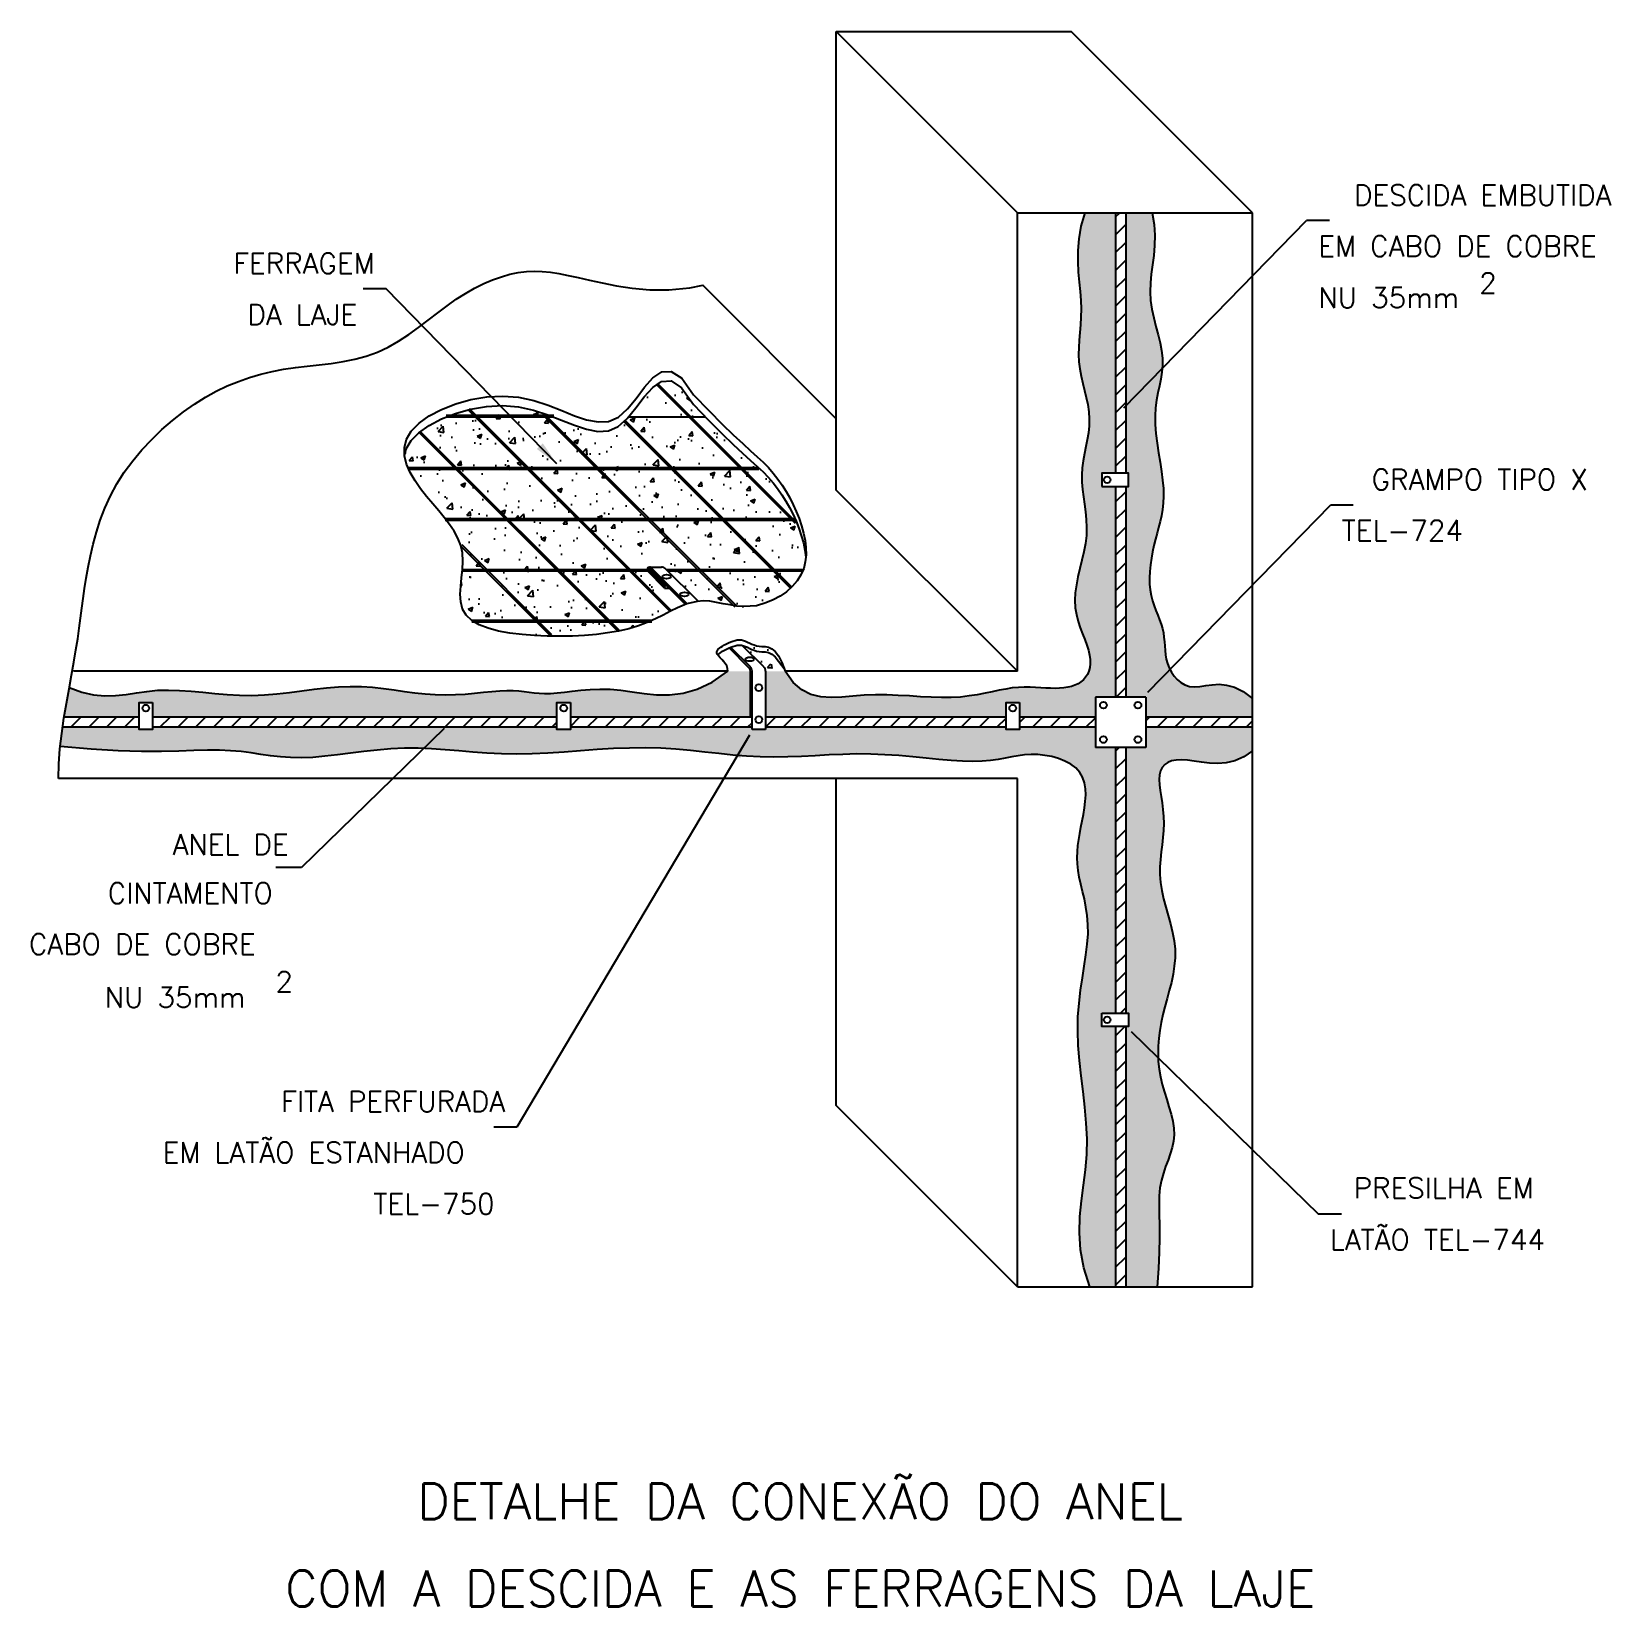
# Model space of a CAD drawing. Header units: millimetres. Extents: x -5157.6 to -5142.2, y -4638.8 to -4623.5.
import ezdxf
from ezdxf.enums import TextEntityAlignment as Align

# ---------------------------------------------------------------- set-up
doc = ezdxf.new("R2010")
doc.units = ezdxf.units.MM
doc.header["$LTSCALE"] = 10
doc.layers.add('Termotécnica', color=7, linetype='Continuous')
doc.styles.add('r140', font='romans.shx')
doc.styles.add('r80', font='romans.shx')
pattern_1 = [(50, (-12058.2561, -10417.2314), (0.47003433, -0.041122675), [0.049148936, -0.540638294]), (355, (-12058.2561, -10417.2314), (-0.090926405, 0.492925906), [0.039319149, -0.432510636]), (100.4514, (-12058.21694, -10417.23484), (0.379108273, 0.45180293), [0.041770167, -0.45947185]), (46.1842, (-12058.2561, -10417.10035), (0.69938349, -0.10846778), [0.073723404, -0.81095744]), (96.6356, (-12058.1978, -10417.1094), (0.612502365, 0.63835809), [0.06265525, -0.689207664]), (351.1842, (-12058.2561, -10417.10035), (0.612501866, 0.63835857), [0.058978723, -0.648765953]), (21, (-12058.1906, -10417.1331), (0.391164619, -0.263843867), [0.049148936, -0.540638294]), (326, (-12058.1906, -10417.1331), (0.159449195, 0.475204707), [0.039319149, -0.432510636]), (71.4514, (-12058.158, -10417.1551), (0.550613974, 0.21136041), [0.041770167, -0.45947185]), (37.5, (-12058.25611, -10417.23141), (0.007968586, 0.2181517156), [0, -0.427268082, 0, -0.439063827, 0, -0.434148933]), (7.5, (-12058.25611, -10417.2314), (0.172394504, 0.2584655457), [0, -0.250331913, 0, -0.417438295, 0, -0.165468084]), (327.5, (-12058.40225, -10417.23141), (0.3498240623, -0.0147806393), [0, -0.163829786, 0, -0.511148933, 0, -0.678255315]), (317.5, (-12058.46778, -10417.2314), (0.382173062, 0.065600711), [0, -0.212978722, 0, -0.339455317, 0, -0.481659571])]

msp = doc.modelspace()

# ---------------------------------------------------------------- hatches: boundary and pattern name
at = {"layer": 'Termotécnica'}
h = msp.add_hatch(dxfattribs=at)
h.set_pattern_fill('AR-CONC', color=1, scale=0.065532, style=0)
h.set_pattern_definition(pattern_1)
h.paths.add_polyline_path([(-5146.638, -4628.302), (-5146.624, -4628.245), (-5146.611, -4628.188), (-5146.6, -4628.128), (-5146.593, -4628.064), (-5146.59, -4627.996), (-5146.592, -4627.922), (-5146.599, -4627.841), (-5146.611, -4627.755), (-5146.624, -4627.664), (-5146.639, -4627.572), (-5146.653, -4627.479), (-5146.664, -4627.386), (-5146.671, -4627.297), (-5146.673, -4627.212), (-5146.669, -4627.133), (-5146.658, -4627.059), (-5146.645, -4626.988), (-5146.631, -4626.92), (-5146.617, -4626.853), (-5146.606, -4626.786), (-5146.6, -4626.718), (-5146.6, -4626.648), (-5146.609, -4626.575), (-5146.624, -4626.499), (-5146.643, -4626.42), (-5146.664, -4626.339), (-5146.685, -4626.257), (-5146.703, -4626.172), (-5146.716, -4626.087), (-5146.722, -4626.001), (-5146.719, -4625.915), (-5146.71, -4625.828), (-5146.698, -4625.739), (-5146.686, -4625.647), (-5146.677, -4625.55), (-5146.675, -4625.45), (-5146.682, -4625.343), (-5146.702, -4625.23), (-5146.959, -4625.23), (-5146.959, -4627.772), (-5146.932, -4627.772), (-5146.932, -4627.903), (-5146.959, -4627.903), (-5146.959, -4629.958), (-5146.763, -4629.958), (-5146.763, -4630.155), (-5145.722, -4630.155), (-5145.722, -4629.971), (-5145.813, -4629.903), (-5145.897, -4629.861), (-5145.975, -4629.84), (-5146.048, -4629.833), (-5146.116, -4629.837), (-5146.179, -4629.846), (-5146.236, -4629.855), (-5146.29, -4629.859), (-5146.338, -4629.853), (-5146.383, -4629.838), (-5146.423, -4629.816), (-5146.458, -4629.786), (-5146.488, -4629.752), (-5146.514, -4629.713), (-5146.535, -4629.672), (-5146.552, -4629.63), (-5146.563, -4629.587), (-5146.571, -4629.545), (-5146.575, -4629.502), (-5146.579, -4629.459), (-5146.582, -4629.417), (-5146.586, -4629.374), (-5146.591, -4629.332), (-5146.6, -4629.289), (-5146.613, -4629.246), (-5146.628, -4629.203), (-5146.646, -4629.159), (-5146.664, -4629.114), (-5146.682, -4629.067), (-5146.698, -4629.018), (-5146.712, -4628.966), (-5146.722, -4628.912), (-5146.727, -4628.854), (-5146.728, -4628.793), (-5146.725, -4628.731), (-5146.718, -4628.667), (-5146.709, -4628.603), (-5146.697, -4628.54), (-5146.684, -4628.477), (-5146.669, -4628.417), (-5146.654, -4628.359)])
h.paths.add_polyline_path([(-5147.058, -4627.903), (-5147.194, -4627.903), (-5147.194, -4627.772), (-5147.058, -4627.772), (-5147.058, -4625.23), (-5147.359, -4625.23), (-5147.396, -4625.361), (-5147.418, -4625.484), (-5147.428, -4625.599), (-5147.428, -4625.707), (-5147.422, -4625.809), (-5147.413, -4625.906), (-5147.403, -4625.997), (-5147.396, -4626.085), (-5147.394, -4626.168), (-5147.396, -4626.248), (-5147.401, -4626.325), (-5147.408, -4626.4), (-5147.414, -4626.473), (-5147.418, -4626.544), (-5147.42, -4626.615), (-5147.416, -4626.685), (-5147.407, -4626.755), (-5147.394, -4626.825), (-5147.378, -4626.895), (-5147.361, -4626.964), (-5147.344, -4627.034), (-5147.33, -4627.103), (-5147.32, -4627.172), (-5147.315, -4627.241), (-5147.317, -4627.309), (-5147.324, -4627.377), (-5147.335, -4627.445), (-5147.348, -4627.513), (-5147.362, -4627.581), (-5147.374, -4627.65), (-5147.383, -4627.719), (-5147.388, -4627.788), (-5147.386, -4627.859), (-5147.38, -4627.93), (-5147.371, -4628.002), (-5147.361, -4628.075), (-5147.351, -4628.15), (-5147.344, -4628.225), (-5147.341, -4628.302), (-5147.343, -4628.38), (-5147.353, -4628.46), (-5147.368, -4628.541), (-5147.386, -4628.622), (-5147.406, -4628.703), (-5147.425, -4628.783), (-5147.441, -4628.862), (-5147.453, -4628.939), (-5147.457, -4629.013), (-5147.453, -4629.085), (-5147.441, -4629.153), (-5147.424, -4629.219), (-5147.404, -4629.281), (-5147.381, -4629.34), (-5147.359, -4629.397), (-5147.339, -4629.45), (-5147.323, -4629.5), (-5147.312, -4629.547), (-5147.307, -4629.591), (-5147.306, -4629.632), (-5147.311, -4629.67), (-5147.32, -4629.704), (-5147.333, -4629.736), (-5147.351, -4629.763), (-5147.372, -4629.788), (-5147.396, -4629.809), (-5147.424, -4629.827), (-5147.455, -4629.842), (-5147.488, -4629.853), (-5147.525, -4629.862), (-5147.563, -4629.868), (-5147.604, -4629.872), (-5147.648, -4629.873), (-5147.693, -4629.872), (-5147.74, -4629.87), (-5147.789, -4629.867), (-5147.84, -4629.864), (-5147.893, -4629.861), (-5147.949, -4629.861), (-5148.006, -4629.863), (-5148.066, -4629.869), (-5148.128, -4629.879), (-5148.193, -4629.891), (-5148.261, -4629.905), (-5148.332, -4629.92), (-5148.408, -4629.935), (-5148.488, -4629.947), (-5148.573, -4629.957), (-5148.663, -4629.962), (-5148.758, -4629.963), (-5148.859, -4629.96), (-5148.963, -4629.954), (-5149.07, -4629.947), (-5149.18, -4629.941), (-5149.291, -4629.937), (-5149.402, -4629.936), (-5149.513, -4629.94), (-5149.623, -4629.949), (-5149.73, -4629.959), (-5149.835, -4629.963), (-5149.935, -4629.956), (-5150.031, -4629.933), (-5150.121, -4629.888), (-5150.206, -4629.814), (-5150.282, -4629.706), (-5150.474, -4629.706), (-5150.474, -4630.155), (-5148.127, -4630.155), (-5148.127, -4630.012), (-5147.996, -4630.012), (-5147.996, -4630.155), (-5147.254, -4630.155), (-5147.254, -4629.958), (-5147.058, -4629.958)])
h.paths.add_polyline_path([(-5147.058, -4630.45), (-5147.254, -4630.45), (-5147.254, -4630.253), (-5147.996, -4630.253), (-5147.996, -4630.274), (-5148.127, -4630.274), (-5148.127, -4630.253), (-5150.474, -4630.253), (-5150.474, -4630.274), (-5150.606, -4630.274), (-5150.606, -4630.253), (-5152.378, -4630.253), (-5152.378, -4630.274), (-5152.51, -4630.274), (-5152.51, -4630.253), (-5156.457, -4630.253), (-5156.457, -4630.274), (-5156.588, -4630.274), (-5156.588, -4630.253), (-5157.334, -4630.253), (-5157.342, -4630.313), (-5157.357, -4630.44), (-5157.055, -4630.467), (-5156.793, -4630.483), (-5156.565, -4630.489), (-5156.369, -4630.489), (-5156.2, -4630.485), (-5156.052, -4630.48), (-5155.921, -4630.476), (-5155.804, -4630.476), (-5155.695, -4630.481), (-5155.593, -4630.49), (-5155.495, -4630.503), (-5155.399, -4630.517), (-5155.304, -4630.53), (-5155.208, -4630.541), (-5155.109, -4630.549), (-5155.004, -4630.551), (-5154.892, -4630.546), (-5154.775, -4630.535), (-5154.652, -4630.521), (-5154.525, -4630.505), (-5154.395, -4630.489), (-5154.263, -4630.475), (-5154.13, -4630.463), (-5153.997, -4630.457), (-5153.865, -4630.457), (-5153.733, -4630.463), (-5153.601, -4630.472), (-5153.468, -4630.483), (-5153.332, -4630.494), (-5153.194, -4630.504), (-5153.052, -4630.511), (-5152.905, -4630.514), (-5152.753, -4630.511), (-5152.598, -4630.504), (-5152.439, -4630.494), (-5152.279, -4630.482), (-5152.118, -4630.471), (-5151.958, -4630.461), (-5151.801, -4630.455), (-5151.647, -4630.453), (-5151.496, -4630.458), (-5151.35, -4630.467), (-5151.208, -4630.48), (-5151.068, -4630.495), (-5150.931, -4630.51), (-5150.795, -4630.524), (-5150.66, -4630.535), (-5150.526, -4630.542), (-5150.392, -4630.544), (-5150.258, -4630.542), (-5150.124, -4630.537), (-5149.989, -4630.53), (-5149.854, -4630.523), (-5149.719, -4630.517), (-5149.583, -4630.513), (-5149.446, -4630.514), (-5149.309, -4630.52), (-5149.173, -4630.529), (-5149.038, -4630.541), (-5148.908, -4630.554), (-5148.782, -4630.566), (-5148.663, -4630.577), (-5148.553, -4630.584), (-5148.451, -4630.587), (-5148.361, -4630.584), (-5148.279, -4630.577), (-5148.205, -4630.566), (-5148.137, -4630.554), (-5148.072, -4630.542), (-5148.01, -4630.531), (-5147.947, -4630.522), (-5147.883, -4630.518), (-5147.816, -4630.519), (-5147.748, -4630.527), (-5147.68, -4630.539), (-5147.614, -4630.558), (-5147.552, -4630.583), (-5147.495, -4630.613), (-5147.447, -4630.65), (-5147.408, -4630.693), (-5147.38, -4630.741), (-5147.362, -4630.795), (-5147.353, -4630.852), (-5147.35, -4630.913), (-5147.354, -4630.976), (-5147.361, -4631.04), (-5147.372, -4631.104), (-5147.384, -4631.167), (-5147.396, -4631.229), (-5147.407, -4631.289), (-5147.417, -4631.348), (-5147.425, -4631.407), (-5147.431, -4631.466), (-5147.433, -4631.526), (-5147.431, -4631.587), (-5147.424, -4631.65), (-5147.413, -4631.715), (-5147.398, -4631.783), (-5147.381, -4631.854), (-5147.363, -4631.928), (-5147.348, -4632.007), (-5147.335, -4632.09), (-5147.328, -4632.177), (-5147.327, -4632.27), (-5147.334, -4632.369), (-5147.347, -4632.473), (-5147.364, -4632.583), (-5147.382, -4632.699), (-5147.4, -4632.82), (-5147.415, -4632.946), (-5147.426, -4633.078), (-5147.428, -4633.216), (-5147.423, -4633.358), (-5147.41, -4633.505), (-5147.393, -4633.655), (-5147.375, -4633.807), (-5147.357, -4633.961), (-5147.344, -4634.116), (-5147.337, -4634.27), (-5147.339, -4634.422), (-5147.352, -4634.573), (-5147.371, -4634.723), (-5147.39, -4634.874), (-5147.406, -4635.028), (-5147.411, -4635.188), (-5147.4, -4635.354), (-5147.369, -4635.529), (-5147.311, -4635.716), (-5147.058, -4635.716), (-5147.058, -4633.174), (-5147.194, -4633.174), (-5147.194, -4633.043), (-5147.058, -4633.043)])
h.paths.add_polyline_path([(-5146.629, -4630.717), (-5146.619, -4630.677), (-5146.603, -4630.644), (-5146.579, -4630.617), (-5146.549, -4630.595), (-5146.512, -4630.58), (-5146.467, -4630.572), (-5146.415, -4630.569), (-5146.357, -4630.573), (-5146.291, -4630.582), (-5146.219, -4630.594), (-5146.142, -4630.603), (-5146.061, -4630.607), (-5145.978, -4630.601), (-5145.893, -4630.581), (-5145.807, -4630.542), (-5145.722, -4630.482), (-5145.722, -4630.253), (-5146.763, -4630.253), (-5146.763, -4630.45), (-5146.959, -4630.45), (-5146.959, -4633.043), (-5146.932, -4633.043), (-5146.932, -4633.174), (-5146.959, -4633.174), (-5146.959, -4635.716), (-5146.653, -4635.716), (-5146.639, -4635.535), (-5146.632, -4635.376), (-5146.63, -4635.237), (-5146.631, -4635.114), (-5146.633, -4635.006), (-5146.634, -4634.911), (-5146.632, -4634.825), (-5146.625, -4634.747), (-5146.611, -4634.674), (-5146.592, -4634.605), (-5146.57, -4634.54), (-5146.546, -4634.477), (-5146.525, -4634.415), (-5146.506, -4634.354), (-5146.492, -4634.292), (-5146.487, -4634.23), (-5146.489, -4634.165), (-5146.5, -4634.098), (-5146.516, -4634.029), (-5146.537, -4633.958), (-5146.559, -4633.887), (-5146.582, -4633.814), (-5146.603, -4633.74), (-5146.621, -4633.666), (-5146.633, -4633.591), (-5146.641, -4633.516), (-5146.644, -4633.44), (-5146.642, -4633.365), (-5146.636, -4633.288), (-5146.626, -4633.212), (-5146.613, -4633.135), (-5146.596, -4633.057), (-5146.577, -4632.98), (-5146.556, -4632.901), (-5146.534, -4632.823), (-5146.514, -4632.743), (-5146.497, -4632.664), (-5146.485, -4632.583), (-5146.478, -4632.502), (-5146.478, -4632.42), (-5146.487, -4632.338), (-5146.502, -4632.255), (-5146.522, -4632.172), (-5146.545, -4632.089), (-5146.568, -4632.007), (-5146.59, -4631.926), (-5146.608, -4631.846), (-5146.621, -4631.767), (-5146.626, -4631.691), (-5146.626, -4631.616), (-5146.621, -4631.542), (-5146.613, -4631.47), (-5146.605, -4631.399), (-5146.597, -4631.329), (-5146.59, -4631.26), (-5146.588, -4631.191), (-5146.59, -4631.123), (-5146.597, -4631.056), (-5146.605, -4630.991), (-5146.614, -4630.928), (-5146.623, -4630.869), (-5146.629, -4630.813), (-5146.632, -4630.762)])
h.paths.add_polyline_path([(-5150.621, -4629.706), (-5150.843, -4629.706), (-5150.995, -4629.812), (-5151.14, -4629.882), (-5151.279, -4629.921), (-5151.412, -4629.936), (-5151.538, -4629.935), (-5151.66, -4629.922), (-5151.775, -4629.905), (-5151.886, -4629.889), (-5151.992, -4629.881), (-5152.092, -4629.88), (-5152.187, -4629.883), (-5152.276, -4629.89), (-5152.36, -4629.899), (-5152.437, -4629.909), (-5152.508, -4629.917), (-5152.572, -4629.922), (-5152.63, -4629.923), (-5152.683, -4629.92), (-5152.732, -4629.915), (-5152.781, -4629.909), (-5152.83, -4629.903), (-5152.881, -4629.897), (-5152.937, -4629.894), (-5152.998, -4629.893), (-5153.068, -4629.897), (-5153.144, -4629.903), (-5153.227, -4629.911), (-5153.314, -4629.92), (-5153.406, -4629.928), (-5153.501, -4629.933), (-5153.598, -4629.936), (-5153.697, -4629.934), (-5153.796, -4629.927), (-5153.896, -4629.916), (-5153.997, -4629.902), (-5154.099, -4629.887), (-5154.203, -4629.874), (-5154.309, -4629.862), (-5154.418, -4629.855), (-5154.529, -4629.853), (-5154.643, -4629.858), (-5154.76, -4629.868), (-5154.878, -4629.882), (-5154.999, -4629.898), (-5155.12, -4629.913), (-5155.243, -4629.927), (-5155.365, -4629.937), (-5155.487, -4629.942), (-5155.608, -4629.94), (-5155.729, -4629.933), (-5155.848, -4629.923), (-5155.965, -4629.911), (-5156.08, -4629.901), (-5156.192, -4629.892), (-5156.302, -4629.889), (-5156.409, -4629.891), (-5156.512, -4629.902), (-5156.614, -4629.917), (-5156.715, -4629.932), (-5156.818, -4629.943), (-5156.923, -4629.945), (-5157.032, -4629.936), (-5157.147, -4629.91), (-5157.269, -4629.863), (-5157.271, -4629.878), (-5157.297, -4630.019), (-5157.319, -4630.155), (-5156.588, -4630.155), (-5156.588, -4630.012), (-5156.457, -4630.012), (-5156.457, -4630.155), (-5152.51, -4630.155), (-5152.51, -4630.012), (-5152.378, -4630.012), (-5152.378, -4630.155), (-5150.621, -4630.155)])
h = msp.add_hatch(dxfattribs=at)
h.set_pattern_fill('ANSI31', color=1, scale=0.982979, style=0)
h.set_pattern_definition([(45, (-12058.25611, -10417.23141), (-0.0868838646, 0.0868838646), [])])
h.paths.add_polyline_path([(-5156.457, -4630.155), (-5156.457, -4630.253), (-5152.51, -4630.253), (-5152.51, -4630.155)])
h.paths.add_polyline_path([(-5150.606, -4630.253), (-5150.606, -4630.155), (-5152.378, -4630.155), (-5152.378, -4630.253)])
h.paths.add_polyline_path([(-5150.474, -4630.155), (-5150.474, -4630.253), (-5148.127, -4630.253), (-5148.127, -4630.155)])
h.paths.add_polyline_path([(-5147.996, -4630.155), (-5147.996, -4630.253), (-5147.254, -4630.253), (-5147.254, -4630.155)])
h.paths.add_polyline_path([(-5146.763, -4630.155), (-5146.763, -4630.253), (-5145.722, -4630.253), (-5145.722, -4630.155)])
h.paths.add_polyline_path([(-5147.058, -4629.958), (-5146.959, -4629.958), (-5146.959, -4627.903), (-5147.058, -4627.903)])
h.paths.add_polyline_path([(-5147.058, -4627.772), (-5146.959, -4627.772), (-5146.959, -4625.23), (-5147.058, -4625.23)])
h.paths.add_polyline_path([(-5147.058, -4633.043), (-5146.959, -4633.043), (-5146.959, -4630.45), (-5147.058, -4630.45)])
h.paths.add_polyline_path([(-5147.058, -4635.716), (-5146.959, -4635.716), (-5146.959, -4633.174), (-5147.058, -4633.174)])
h.paths.add_polyline_path([(-5157.319, -4630.155), (-5157.321, -4630.165), (-5157.334, -4630.253), (-5156.588, -4630.253), (-5156.588, -4630.155)])
h = msp.add_hatch(dxfattribs=at)
h.set_pattern_fill('AR-CONC', color=1, scale=0.065532, style=0)
h.set_pattern_definition([(50, (-5176.4248, -4656.2363), (0.4700343, -0.0411227), [0.049149, -0.5406383]), (355, (-5176.4248, -4656.2363), (-0.0909264, 0.492926), [0.039319, -0.4325106]), (100.4514, (-5176.38563, -4656.23972), (0.3791083, 0.451803), [0.04177, -0.459472]), (46.1842, (-5176.4248, -4656.10523), (0.6993835, -0.108468), [0.073723, -0.810957]), (96.6356, (-5176.3665, -4656.1143), (0.612502, 0.638358), [0.062655, -0.689208]), (351.1842, (-5176.4248, -4656.1052), (0.612502, 0.638359), [0.058979, -0.648766]), (21, (-5176.35927, -4656.138), (0.3911646, -0.263844), [0.049149, -0.5406383]), (326, (-5176.35927, -4656.138), (0.159449, 0.475205), [0.039319, -0.4325106]), (71.4514, (-5176.32667, -4656.16), (0.550614, 0.2113604), [0.04177, -0.459472]), (37.5, (-5176.4248, -4656.2363), (0.0079686, 0.2181517), [0, -0.427268, 0, -0.4390638, 0, -0.434149]), (7.5, (-5176.4248, -4656.2363), (0.1723945, 0.2584655), [0, -0.2503319, 0, -0.4174383, 0, -0.1654681]), (327.5, (-5176.57094, -4656.2363), (0.3498241, -0.01478064), [0, -0.1638298, 0, -0.511149, 0, -0.6782553]), (317.5, (-5176.63647, -4656.2363), (0.382173, 0.0656007), [0, -0.2129787, 0, -0.3394553, 0, -0.4816596])])
h.paths.add_polyline_path([(-5150.499, -4627.76), (-5150.556, -4627.707), (-5150.622, -4627.647), (-5150.699, -4627.577), (-5150.79, -4627.492), (-5150.899, -4627.387), (-5151.027, -4627.258), (-5151.178, -4627.101), (-5151.293, -4626.94), (-5151.396, -4626.871), (-5151.489, -4626.876), (-5151.575, -4626.935), (-5151.658, -4627.028), (-5151.74, -4627.135), (-5151.824, -4627.239), (-5151.912, -4627.318), (-5152.008, -4627.359), (-5152.111, -4627.365), (-5152.221, -4627.344), (-5152.34, -4627.304), (-5152.465, -4627.254), (-5152.598, -4627.202), (-5152.739, -4627.156), (-5152.886, -4627.124), (-5153.04, -4627.113), (-5153.197, -4627.121), (-5153.352, -4627.148), (-5153.5, -4627.189), (-5153.637, -4627.243), (-5153.757, -4627.306), (-5153.858, -4627.378), (-5153.933, -4627.454), (-5153.98, -4627.534), (-5153.998, -4627.602), (-5153.998, -4627.603), (-5153.977, -4627.685), (-5153.942, -4627.766), (-5153.895, -4627.846), (-5153.84, -4627.924), (-5153.782, -4627.999), (-5153.722, -4628.07), (-5153.664, -4628.139), (-5153.609, -4628.206), (-5153.558, -4628.272), (-5153.513, -4628.339), (-5153.477, -4628.407), (-5153.449, -4628.477), (-5153.433, -4628.551), (-5153.428, -4628.63), (-5153.432, -4628.711), (-5153.44, -4628.794), (-5153.449, -4628.875), (-5153.453, -4628.954), (-5153.448, -4629.029), (-5153.431, -4629.098), (-5153.397, -4629.158), (-5153.342, -4629.21), (-5153.269, -4629.252), (-5153.181, -4629.286), (-5153.08, -4629.313), (-5152.969, -4629.333), (-5152.85, -4629.347), (-5152.728, -4629.357), (-5152.604, -4629.362), (-5152.48, -4629.364), (-5152.359, -4629.362), (-5152.24, -4629.356), (-5152.125, -4629.346), (-5152.015, -4629.332), (-5151.909, -4629.314), (-5151.809, -4629.29), (-5151.715, -4629.262), (-5151.629, -4629.23), (-5151.548, -4629.194), (-5151.473, -4629.157), (-5151.403, -4629.12), (-5151.335, -4629.087), (-5151.255, -4629.054), (-5151.414, -4628.895), (-5151.459, -4628.895), (-5151.63, -4628.724, -0.502188), (-5151.604, -4628.689), (-5151.49, -4628.689, -0.198912), (-5151.449, -4628.706), (-5151.132, -4629.023), (-5151.081, -4629.019), (-5151.017, -4629.023), (-5150.953, -4629.033), (-5150.888, -4629.046), (-5150.821, -4629.058), (-5150.754, -4629.069), (-5150.685, -4629.074), (-5150.563, -4629.067), (-5150.47, -4629.039), (-5150.4, -4629.01), (-5150.333, -4628.973), (-5150.27, -4628.929), (-5150.215, -4628.879), (-5150.167, -4628.824), (-5150.129, -4628.764), (-5150.102, -4628.702), (-5150.086, -4628.636), (-5150.082, -4628.598), (-5150.082, -4628.592), (-5150.091, -4628.522), (-5150.105, -4628.451), (-5150.125, -4628.38), (-5150.149, -4628.31), (-5150.176, -4628.241), (-5150.206, -4628.174), (-5150.239, -4628.108), (-5150.275, -4628.044), (-5150.314, -4627.982), (-5150.356, -4627.923), (-5150.4, -4627.866), (-5150.448, -4627.812)])
h = msp.add_hatch(dxfattribs=at)
h.set_pattern_fill('AR-CONC', color=1, scale=0.065532, style=0)
h.set_pattern_definition(pattern_1)
h.paths.add_polyline_path([(-5150.865, -4629.444), (-5150.875, -4629.449), (-5150.893, -4629.46), (-5150.91, -4629.47), (-5150.924, -4629.481), (-5150.936, -4629.491), (-5150.944, -4629.503), (-5150.949, -4629.515), (-5150.949, -4629.528), (-5150.943, -4629.541), (-5150.932, -4629.556), (-5150.918, -4629.573), (-5150.9, -4629.59), (-5150.883, -4629.61), (-5150.867, -4629.631), (-5150.853, -4629.654), (-5150.845, -4629.679), (-5150.843, -4629.706), (-5150.621, -4629.706, 0.208091), (-5150.633, -4629.675)])
h.paths.add_polyline_path([(-5150.347, -4629.556), (-5150.381, -4629.514), (-5150.414, -4629.487), (-5150.447, -4629.472), (-5150.478, -4629.465), (-5150.509, -4629.463), (-5150.537, -4629.461), (-5150.563, -4629.457), (-5150.586, -4629.449), (-5150.609, -4629.44), (-5150.629, -4629.43), (-5150.649, -4629.421), (-5150.669, -4629.412), (-5150.689, -4629.404), (-5150.708, -4629.4), (-5150.729, -4629.398), (-5150.75, -4629.4), (-5150.754, -4629.401), (-5150.491, -4629.664, -0.198912), (-5150.474, -4629.705), (-5150.474, -4629.706), (-5150.282, -4629.706), (-5150.314, -4629.619)])

# ---------------------------------------------------------------- linework, layer by layer
at = {"layer": 'Termotécnica', "color": 2}
for p, q in [((-5149.785, -4623.461), (-5147.492, -4623.461)), ((-5149.785, -4627.937), (-5149.785, -4623.461)), ((-5148.016, -4625.23), (-5149.785, -4623.461)), ((-5145.722, -4625.23), (-5147.492, -4623.461)), ((-5148.016, -4625.23), (-5145.722, -4625.23)), ((-5148.016, -4629.706), (-5148.016, -4625.23)), ((-5147.058, -4625.23), (-5147.058, -4627.772)), ((-5146.977, -4627.134), (-5145.194, -4625.307)), ((-5146.959, -4625.23), (-5146.959, -4627.772)), ((-5145.722, -4635.716), (-5145.722, -4625.23)), ((-5144.97, -4625.307), (-5145.194, -4625.307)), ((-5154.178, -4625.972), (-5154.402, -4625.972)), ((-5152.51, -4627.682), (-5154.178, -4625.972)), ((-5149.785, -4627.24), (-5151.087, -4625.938)), ((-5148.016, -4629.706), (-5149.785, -4627.937)), ((-5147.058, -4627.903), (-5147.058, -4629.958)), ((-5146.959, -4627.903), (-5146.959, -4629.958)), ((-5146.745, -4629.911), (-5144.962, -4628.083)), ((-5144.738, -4628.083), (-5144.962, -4628.083)), ((-5151.604, -4628.689), (-5151.49, -4628.689)), ((-5151.255, -4629.054), (-5151.604, -4628.705)), ((-5151.238, -4629.048), (-5151.596, -4628.69)), ((-5151.132, -4629.023), (-5151.449, -4628.706)), ((-5151.459, -4628.895), (-5151.624, -4628.729)), ((-5151.459, -4628.872), (-5151.602, -4628.729)), ((-5151.436, -4628.872), (-5151.459, -4628.872)), ((-5151.459, -4628.872), (-5151.459, -4628.895)), ((-5151.459, -4628.895), (-5151.414, -4628.895)), ((-5150.633, -4629.675), (-5150.83, -4629.478)), ((-5150.622, -4629.664), (-5150.815, -4629.471)), ((-5150.491, -4629.664), (-5150.703, -4629.453)), ((-5150.843, -4629.706), (-5157.229, -4629.706)), ((-5150.621, -4630.155), (-5150.621, -4629.705)), ((-5150.606, -4630.274), (-5150.606, -4629.705)), ((-5150.474, -4629.705), (-5150.474, -4630.274)), ((-5148.016, -4629.706), (-5150.282, -4629.706)), ((-5147.254, -4629.958), (-5147.254, -4630.45)), ((-5146.763, -4629.958), (-5147.254, -4629.958)), ((-5146.763, -4629.958), (-5146.763, -4630.45)), ((-5156.588, -4630.155), (-5157.319, -4630.155)), ((-5152.51, -4630.155), (-5156.457, -4630.155)), ((-5150.606, -4630.155), (-5152.378, -4630.155)), ((-5148.127, -4630.155), (-5150.474, -4630.155)), ((-5147.254, -4630.155), (-5147.996, -4630.155)), ((-5145.722, -4630.155), (-5146.763, -4630.155)), ((-5156.588, -4630.253), (-5157.334, -4630.253)), ((-5152.51, -4630.253), (-5156.457, -4630.253)), ((-5153.612, -4630.264), (-5155.004, -4631.622)), ((-5150.631, -4630.328), (-5152.903, -4634.155)), ((-5150.606, -4630.253), (-5152.378, -4630.253)), ((-5150.474, -4630.274), (-5150.606, -4630.274)), ((-5148.127, -4630.253), (-5150.474, -4630.253)), ((-5147.254, -4630.253), (-5147.996, -4630.253)), ((-5145.722, -4630.253), (-5146.763, -4630.253)), ((-5146.763, -4630.45), (-5147.254, -4630.45)), ((-5147.058, -4630.45), (-5147.058, -4633.043)), ((-5146.959, -4630.45), (-5146.959, -4633.043)), ((-5148.016, -4630.752), (-5157.375, -4630.752)), ((-5149.785, -4633.946), (-5149.785, -4630.752)), ((-5148.016, -4635.716), (-5148.016, -4630.752)), ((-5155.004, -4631.622), (-5155.254, -4631.622)), ((-5147.058, -4633.174), (-5147.058, -4635.716)), ((-5146.959, -4633.174), (-5146.959, -4635.716)), ((-5146.907, -4633.222), (-5145.079, -4635.005)), ((-5148.016, -4635.716), (-5149.785, -4633.946)), ((-5152.903, -4634.155), (-5153.127, -4634.155)), ((-5144.855, -4635.005), (-5145.079, -4635.005)), ((-5148.016, -4635.716), (-5145.722, -4635.716))]:
    msp.add_line(p, q, dxfattribs=at)
at = {"layer": 'Termotécnica', "color": 4}
for p, q in [((-5150.183, -4628.263), (-5151.535, -4626.911)), ((-5150.172, -4628.252), (-5151.524, -4626.9)), ((-5151.406, -4629.122), (-5153.375, -4627.154)), ((-5151.395, -4629.111), (-5153.364, -4627.143)), ((-5152.539, -4627.209), (-5153.592, -4627.209)), ((-5152.539, -4627.225), (-5153.592, -4627.225)), ((-5150.77, -4629.079), (-5152.65, -4627.2)), ((-5150.759, -4629.068), (-5152.638, -4627.189)), ((-5150.232, -4628.894), (-5151.857, -4627.269)), ((-5150.22, -4628.883), (-5151.845, -4627.258)), ((-5151.059, -4627.225), (-5151.812, -4627.225)), ((-5151.916, -4629.315), (-5153.855, -4627.376)), ((-5151.904, -4629.304), (-5153.844, -4627.364)), ((-5150.541, -4627.721), (-5153.961, -4627.721)), ((-5150.541, -4627.737), (-5153.961, -4627.737)), ((-5150.187, -4628.217), (-5153.6, -4628.217)), ((-5150.187, -4628.233), (-5153.6, -4628.233)), ((-5152.57, -4629.362), (-5153.448, -4628.485)), ((-5152.559, -4629.351), (-5153.436, -4628.473)), ((-5151.595, -4628.714), (-5153.433, -4628.714)), ((-5151.579, -4628.729), (-5153.433, -4628.729)), ((-5150.108, -4628.714), (-5151.442, -4628.714)), ((-5150.108, -4628.729), (-5151.426, -4628.729)), ((-5151.584, -4629.21), (-5153.342, -4629.21)), ((-5151.584, -4629.226), (-5153.342, -4629.226))]:
    msp.add_line(p, q, dxfattribs=at)
at = {"layer": 'Termotécnica', "color": 1}
for points in [[(-5147.359, -4625.23), (-5147.396, -4625.361), (-5147.418, -4625.484), (-5147.428, -4625.599), (-5147.428, -4625.707), (-5147.422, -4625.809), (-5147.413, -4625.906), (-5147.403, -4625.997), (-5147.396, -4626.085), (-5147.394, -4626.168), (-5147.396, -4626.248), (-5147.401, -4626.325), (-5147.408, -4626.4), (-5147.414, -4626.473), (-5147.418, -4626.544), (-5147.42, -4626.615), (-5147.416, -4626.685), (-5147.407, -4626.755), (-5147.394, -4626.825), (-5147.378, -4626.895), (-5147.361, -4626.964), (-5147.344, -4627.034), (-5147.33, -4627.103), (-5147.32, -4627.172), (-5147.315, -4627.241), (-5147.317, -4627.309), (-5147.324, -4627.377), (-5147.335, -4627.445), (-5147.348, -4627.513), (-5147.362, -4627.581), (-5147.374, -4627.65), (-5147.383, -4627.719), (-5147.388, -4627.788), (-5147.386, -4627.859), (-5147.38, -4627.93), (-5147.371, -4628.002), (-5147.361, -4628.075), (-5147.351, -4628.15), (-5147.344, -4628.225), (-5147.341, -4628.302), (-5147.343, -4628.38), (-5147.353, -4628.46), (-5147.368, -4628.541), (-5147.386, -4628.622), (-5147.406, -4628.703), (-5147.425, -4628.783), (-5147.441, -4628.862), (-5147.453, -4628.939), (-5147.457, -4629.013), (-5147.453, -4629.085), (-5147.441, -4629.153), (-5147.424, -4629.219), (-5147.404, -4629.281), (-5147.381, -4629.34), (-5147.359, -4629.397), (-5147.339, -4629.45), (-5147.323, -4629.5), (-5147.312, -4629.547), (-5147.307, -4629.591), (-5147.306, -4629.632), (-5147.311, -4629.67), (-5147.32, -4629.704), (-5147.333, -4629.736), (-5147.351, -4629.763), (-5147.372, -4629.788), (-5147.396, -4629.809), (-5147.424, -4629.827), (-5147.455, -4629.842), (-5147.488, -4629.853), (-5147.525, -4629.862), (-5147.563, -4629.868), (-5147.604, -4629.872), (-5147.648, -4629.873), (-5147.693, -4629.872), (-5147.74, -4629.87), (-5147.789, -4629.867), (-5147.84, -4629.864), (-5147.893, -4629.861), (-5147.949, -4629.861), (-5148.006, -4629.863), (-5148.066, -4629.869), (-5148.128, -4629.879), (-5148.193, -4629.891), (-5148.261, -4629.905), (-5148.332, -4629.92), (-5148.408, -4629.935), (-5148.488, -4629.947), (-5148.573, -4629.957), (-5148.663, -4629.962), (-5148.758, -4629.963), (-5148.859, -4629.96), (-5148.963, -4629.954), (-5149.07, -4629.947), (-5149.18, -4629.941), (-5149.291, -4629.937), (-5149.402, -4629.936), (-5149.513, -4629.94), (-5149.623, -4629.949), (-5149.73, -4629.959), (-5149.835, -4629.963), (-5149.935, -4629.956), (-5150.031, -4629.933), (-5150.121, -4629.888), (-5150.206, -4629.814), (-5150.282, -4629.706)], [(-5146.702, -4625.23), (-5146.682, -4625.343), (-5146.675, -4625.45), (-5146.677, -4625.55), (-5146.686, -4625.647), (-5146.698, -4625.739), (-5146.71, -4625.828), (-5146.719, -4625.915), (-5146.722, -4626.001), (-5146.716, -4626.087), (-5146.703, -4626.172), (-5146.685, -4626.257), (-5146.664, -4626.339), (-5146.643, -4626.42), (-5146.624, -4626.499), (-5146.609, -4626.575), (-5146.6, -4626.648), (-5146.6, -4626.718), (-5146.606, -4626.786), (-5146.617, -4626.853), (-5146.631, -4626.92), (-5146.645, -4626.988), (-5146.658, -4627.059), (-5146.669, -4627.133), (-5146.673, -4627.212), (-5146.671, -4627.297), (-5146.664, -4627.386), (-5146.653, -4627.479), (-5146.639, -4627.572), (-5146.624, -4627.664), (-5146.611, -4627.755), (-5146.599, -4627.841), (-5146.592, -4627.922), (-5146.59, -4627.996), (-5146.593, -4628.064), (-5146.6, -4628.128), (-5146.611, -4628.188), (-5146.624, -4628.245), (-5146.638, -4628.302), (-5146.654, -4628.359), (-5146.669, -4628.417), (-5146.684, -4628.477), (-5146.697, -4628.54), (-5146.709, -4628.603), (-5146.718, -4628.667), (-5146.725, -4628.731), (-5146.728, -4628.793), (-5146.727, -4628.854), (-5146.722, -4628.912), (-5146.712, -4628.966), (-5146.698, -4629.018), (-5146.682, -4629.067), (-5146.664, -4629.114), (-5146.646, -4629.159), (-5146.628, -4629.203), (-5146.613, -4629.246), (-5146.6, -4629.289), (-5146.591, -4629.332), (-5146.586, -4629.374), (-5146.582, -4629.417), (-5146.579, -4629.459), (-5146.575, -4629.502), (-5146.571, -4629.545), (-5146.563, -4629.587), (-5146.552, -4629.63), (-5146.535, -4629.672), (-5146.514, -4629.713), (-5146.488, -4629.752), (-5146.458, -4629.786), (-5146.423, -4629.816), (-5146.383, -4629.838), (-5146.338, -4629.853), (-5146.29, -4629.859), (-5146.236, -4629.855), (-5146.179, -4629.846), (-5146.116, -4629.837), (-5146.048, -4629.833), (-5145.975, -4629.84), (-5145.897, -4629.861), (-5145.813, -4629.903), (-5145.722, -4629.971)], [(-5151.14, -4629.024), (-5151.241, -4629.049), (-5151.335, -4629.087), (-5151.403, -4629.12), (-5151.473, -4629.157), (-5151.548, -4629.194), (-5151.629, -4629.23), (-5151.715, -4629.262), (-5151.809, -4629.29), (-5151.909, -4629.314), (-5152.015, -4629.332), (-5152.125, -4629.346), (-5152.24, -4629.356), (-5152.359, -4629.362), (-5152.48, -4629.364), (-5152.604, -4629.362), (-5152.728, -4629.357), (-5152.85, -4629.347), (-5152.969, -4629.333), (-5153.08, -4629.313), (-5153.181, -4629.286), (-5153.269, -4629.252), (-5153.342, -4629.21), (-5153.397, -4629.158), (-5153.431, -4629.098), (-5153.448, -4629.029), (-5153.453, -4628.954), (-5153.449, -4628.875), (-5153.44, -4628.794), (-5153.432, -4628.711), (-5153.428, -4628.63), (-5153.433, -4628.551), (-5153.449, -4628.477), (-5153.477, -4628.407), (-5153.513, -4628.339), (-5153.558, -4628.272), (-5153.609, -4628.206), (-5153.664, -4628.139), (-5153.722, -4628.07), (-5153.782, -4627.999), (-5153.84, -4627.924), (-5153.895, -4627.846), (-5153.942, -4627.766), (-5153.977, -4627.685), (-5153.998, -4627.603), (-5153.999, -4627.521), (-5153.978, -4627.44), (-5153.931, -4627.361), (-5153.856, -4627.284), (-5153.756, -4627.213), (-5153.635, -4627.149), (-5153.498, -4627.095), (-5153.35, -4627.054), (-5153.195, -4627.028), (-5153.039, -4627.019), (-5152.884, -4627.03), (-5152.737, -4627.062), (-5152.597, -4627.108), (-5152.463, -4627.161), (-5152.338, -4627.211), (-5152.22, -4627.25), (-5152.109, -4627.271), (-5152.006, -4627.266), (-5151.91, -4627.225), (-5151.822, -4627.145), (-5151.738, -4627.042), (-5151.656, -4626.934), (-5151.574, -4626.841), (-5151.487, -4626.783), (-5151.394, -4626.778), (-5151.291, -4626.846), (-5151.176, -4627.007)], [(-5153.998, -4627.602), (-5153.98, -4627.534), (-5153.933, -4627.454), (-5153.858, -4627.378), (-5153.757, -4627.306), (-5153.637, -4627.243), (-5153.5, -4627.189), (-5153.352, -4627.148), (-5153.197, -4627.121), (-5153.04, -4627.113), (-5152.886, -4627.124), (-5152.739, -4627.156), (-5152.598, -4627.202), (-5152.465, -4627.254), (-5152.34, -4627.304), (-5152.221, -4627.344), (-5152.111, -4627.365), (-5152.008, -4627.359), (-5151.912, -4627.318), (-5151.824, -4627.239), (-5151.74, -4627.135), (-5151.658, -4627.028), (-5151.575, -4626.935), (-5151.489, -4626.876), (-5151.396, -4626.871), (-5151.293, -4626.94), (-5151.178, -4627.101)], [(-5151.176, -4627.007), (-5151.025, -4627.165), (-5150.897, -4627.294), (-5150.789, -4627.398), (-5150.697, -4627.483), (-5150.62, -4627.554), (-5150.555, -4627.613), (-5150.498, -4627.666), (-5150.446, -4627.718), (-5150.399, -4627.772), (-5150.354, -4627.829), (-5150.312, -4627.889), (-5150.273, -4627.95), (-5150.237, -4628.014), (-5150.204, -4628.08), (-5150.174, -4628.147), (-5150.147, -4628.216), (-5150.123, -4628.287), (-5150.104, -4628.357), (-5150.089, -4628.428), (-5150.08, -4628.499), (-5150.079, -4628.568), (-5150.086, -4628.636), (-5150.102, -4628.702), (-5150.129, -4628.764), (-5150.167, -4628.824), (-5150.215, -4628.879), (-5150.27, -4628.929), (-5150.333, -4628.973), (-5150.4, -4629.01), (-5150.47, -4629.039), (-5150.563, -4629.067)], [(-5151.178, -4627.101), (-5151.027, -4627.258), (-5150.899, -4627.387), (-5150.79, -4627.492), (-5150.699, -4627.577), (-5150.622, -4627.647), (-5150.556, -4627.707), (-5150.499, -4627.76), (-5150.448, -4627.812), (-5150.4, -4627.866), (-5150.356, -4627.923), (-5150.314, -4627.982), (-5150.275, -4628.044), (-5150.239, -4628.108), (-5150.206, -4628.174), (-5150.176, -4628.241), (-5150.149, -4628.31), (-5150.125, -4628.38), (-5150.105, -4628.451), (-5150.091, -4628.522), (-5150.082, -4628.592), (-5150.082, -4628.598)], [(-5150.563, -4629.067), (-5150.685, -4629.074), (-5150.754, -4629.069), (-5150.821, -4629.058), (-5150.888, -4629.046), (-5150.953, -4629.033), (-5151.017, -4629.023), (-5151.081, -4629.019), (-5151.14, -4629.024)], [(-5150.843, -4629.706), (-5150.845, -4629.679), (-5150.853, -4629.654), (-5150.867, -4629.631), (-5150.883, -4629.61), (-5150.9, -4629.59), (-5150.918, -4629.573), (-5150.932, -4629.556), (-5150.943, -4629.541), (-5150.949, -4629.528), (-5150.949, -4629.515), (-5150.944, -4629.503), (-5150.936, -4629.491), (-5150.924, -4629.481), (-5150.91, -4629.47), (-5150.893, -4629.46), (-5150.875, -4629.449), (-5150.855, -4629.439), (-5150.835, -4629.429), (-5150.814, -4629.419), (-5150.793, -4629.411), (-5150.771, -4629.405), (-5150.75, -4629.4), (-5150.729, -4629.398), (-5150.708, -4629.4), (-5150.689, -4629.404), (-5150.669, -4629.412), (-5150.649, -4629.421), (-5150.629, -4629.43), (-5150.609, -4629.44), (-5150.586, -4629.449), (-5150.563, -4629.457), (-5150.537, -4629.461), (-5150.509, -4629.463), (-5150.478, -4629.465), (-5150.447, -4629.472), (-5150.414, -4629.487), (-5150.381, -4629.514), (-5150.347, -4629.556), (-5150.314, -4629.619), (-5150.282, -4629.706)], [(-5150.939, -4629.547), (-5150.936, -4629.543), (-5150.924, -4629.532), (-5150.91, -4629.522), (-5150.893, -4629.511), (-5150.875, -4629.501), (-5150.855, -4629.491), (-5150.835, -4629.48), (-5150.814, -4629.471), (-5150.793, -4629.463), (-5150.771, -4629.456), (-5150.75, -4629.452), (-5150.729, -4629.45), (-5150.708, -4629.451), (-5150.689, -4629.456), (-5150.669, -4629.463), (-5150.649, -4629.472), (-5150.629, -4629.482), (-5150.609, -4629.492), (-5150.586, -4629.501), (-5150.563, -4629.508), (-5150.537, -4629.513), (-5150.509, -4629.515), (-5150.478, -4629.517), (-5150.447, -4629.524), (-5150.414, -4629.538), (-5150.381, -4629.565), (-5150.347, -4629.608), (-5150.314, -4629.648), (-5150.293, -4629.678)], [(-5157.269, -4629.863), (-5157.147, -4629.91), (-5157.032, -4629.936), (-5156.923, -4629.945), (-5156.818, -4629.943), (-5156.715, -4629.932), (-5156.614, -4629.917), (-5156.512, -4629.902), (-5156.409, -4629.891), (-5156.302, -4629.889), (-5156.192, -4629.892), (-5156.08, -4629.901), (-5155.965, -4629.911), (-5155.848, -4629.923), (-5155.729, -4629.933), (-5155.608, -4629.94), (-5155.487, -4629.942), (-5155.365, -4629.937), (-5155.243, -4629.927), (-5155.12, -4629.913), (-5154.999, -4629.898), (-5154.878, -4629.882), (-5154.76, -4629.868), (-5154.643, -4629.858), (-5154.529, -4629.853), (-5154.418, -4629.855), (-5154.309, -4629.862), (-5154.203, -4629.874), (-5154.099, -4629.887), (-5153.997, -4629.902), (-5153.896, -4629.916), (-5153.796, -4629.927), (-5153.697, -4629.934), (-5153.598, -4629.936), (-5153.501, -4629.933), (-5153.406, -4629.928), (-5153.314, -4629.92), (-5153.227, -4629.911), (-5153.144, -4629.903), (-5153.068, -4629.897), (-5152.998, -4629.893), (-5152.937, -4629.894), (-5152.881, -4629.897), (-5152.83, -4629.903), (-5152.781, -4629.909), (-5152.732, -4629.915), (-5152.683, -4629.92), (-5152.63, -4629.923), (-5152.572, -4629.922), (-5152.508, -4629.917), (-5152.437, -4629.909), (-5152.36, -4629.899), (-5152.276, -4629.89), (-5152.187, -4629.883), (-5152.092, -4629.88), (-5151.992, -4629.881), (-5151.886, -4629.889), (-5151.775, -4629.905), (-5151.66, -4629.922), (-5151.538, -4629.935), (-5151.412, -4629.936), (-5151.279, -4629.921), (-5151.14, -4629.882), (-5150.995, -4629.812), (-5150.843, -4629.706)], [(-5147.311, -4635.716), (-5147.369, -4635.529), (-5147.4, -4635.354), (-5147.411, -4635.188), (-5147.406, -4635.028), (-5147.39, -4634.874), (-5147.371, -4634.723), (-5147.352, -4634.573), (-5147.339, -4634.422), (-5147.337, -4634.27), (-5147.344, -4634.116), (-5147.357, -4633.961), (-5147.375, -4633.807), (-5147.393, -4633.655), (-5147.41, -4633.505), (-5147.423, -4633.358), (-5147.428, -4633.216), (-5147.426, -4633.078), (-5147.415, -4632.946), (-5147.4, -4632.82), (-5147.382, -4632.699), (-5147.364, -4632.583), (-5147.347, -4632.473), (-5147.334, -4632.369), (-5147.327, -4632.27), (-5147.328, -4632.177), (-5147.335, -4632.09), (-5147.348, -4632.007), (-5147.363, -4631.928), (-5147.381, -4631.854), (-5147.398, -4631.783), (-5147.413, -4631.715), (-5147.424, -4631.65), (-5147.431, -4631.587), (-5147.433, -4631.526), (-5147.431, -4631.466), (-5147.425, -4631.407), (-5147.417, -4631.348), (-5147.407, -4631.289), (-5147.396, -4631.229), (-5147.384, -4631.167), (-5147.372, -4631.104), (-5147.361, -4631.04), (-5147.354, -4630.976), (-5147.35, -4630.913), (-5147.353, -4630.852), (-5147.362, -4630.795), (-5147.38, -4630.741), (-5147.408, -4630.693), (-5147.447, -4630.65), (-5147.495, -4630.613), (-5147.552, -4630.583), (-5147.614, -4630.558), (-5147.68, -4630.539), (-5147.748, -4630.527), (-5147.816, -4630.519), (-5147.883, -4630.518), (-5147.947, -4630.522), (-5148.01, -4630.531), (-5148.072, -4630.542), (-5148.137, -4630.554), (-5148.205, -4630.566), (-5148.279, -4630.577), (-5148.361, -4630.584), (-5148.451, -4630.587), (-5148.553, -4630.584), (-5148.663, -4630.577), (-5148.782, -4630.566), (-5148.908, -4630.554), (-5149.038, -4630.541), (-5149.173, -4630.529), (-5149.309, -4630.52), (-5149.446, -4630.514), (-5149.583, -4630.513), (-5149.719, -4630.517), (-5149.854, -4630.523), (-5149.989, -4630.53), (-5150.124, -4630.537), (-5150.258, -4630.542), (-5150.392, -4630.544), (-5150.526, -4630.542), (-5150.66, -4630.535), (-5150.795, -4630.524), (-5150.931, -4630.51), (-5151.068, -4630.495), (-5151.208, -4630.48), (-5151.35, -4630.467), (-5151.496, -4630.458), (-5151.647, -4630.453), (-5151.801, -4630.455), (-5151.958, -4630.461), (-5152.118, -4630.471), (-5152.279, -4630.482), (-5152.439, -4630.494), (-5152.598, -4630.504), (-5152.753, -4630.511), (-5152.905, -4630.514), (-5153.052, -4630.511), (-5153.194, -4630.504), (-5153.332, -4630.494), (-5153.468, -4630.483), (-5153.601, -4630.472), (-5153.733, -4630.463), (-5153.865, -4630.457), (-5153.997, -4630.457), (-5154.13, -4630.463), (-5154.263, -4630.475), (-5154.395, -4630.489), (-5154.525, -4630.505), (-5154.652, -4630.521), (-5154.775, -4630.535), (-5154.892, -4630.546), (-5155.004, -4630.551), (-5155.109, -4630.549), (-5155.208, -4630.541), (-5155.304, -4630.53), (-5155.399, -4630.517), (-5155.495, -4630.503), (-5155.593, -4630.49), (-5155.695, -4630.481), (-5155.804, -4630.476), (-5155.921, -4630.476), (-5156.052, -4630.48), (-5156.2, -4630.485), (-5156.369, -4630.489), (-5156.565, -4630.489), (-5156.793, -4630.483), (-5157.055, -4630.467), (-5157.357, -4630.44)], [(-5145.722, -4630.482), (-5145.807, -4630.542), (-5145.893, -4630.581), (-5145.978, -4630.601), (-5146.061, -4630.607), (-5146.142, -4630.603), (-5146.219, -4630.594), (-5146.291, -4630.582), (-5146.357, -4630.573), (-5146.415, -4630.569), (-5146.467, -4630.572), (-5146.512, -4630.58), (-5146.549, -4630.595), (-5146.579, -4630.617), (-5146.603, -4630.644), (-5146.619, -4630.677), (-5146.629, -4630.717), (-5146.632, -4630.762), (-5146.629, -4630.813), (-5146.623, -4630.869), (-5146.614, -4630.928), (-5146.605, -4630.991), (-5146.597, -4631.056), (-5146.59, -4631.123), (-5146.588, -4631.191), (-5146.59, -4631.26), (-5146.597, -4631.329), (-5146.605, -4631.399), (-5146.613, -4631.47), (-5146.621, -4631.542), (-5146.626, -4631.616), (-5146.626, -4631.691), (-5146.621, -4631.767), (-5146.608, -4631.846), (-5146.59, -4631.926), (-5146.568, -4632.007), (-5146.545, -4632.089), (-5146.522, -4632.172), (-5146.502, -4632.255), (-5146.487, -4632.338), (-5146.478, -4632.42), (-5146.478, -4632.502), (-5146.485, -4632.583), (-5146.497, -4632.664), (-5146.514, -4632.743), (-5146.534, -4632.823), (-5146.556, -4632.901), (-5146.577, -4632.98), (-5146.596, -4633.057), (-5146.613, -4633.135), (-5146.626, -4633.212), (-5146.636, -4633.288), (-5146.642, -4633.365), (-5146.644, -4633.44), (-5146.641, -4633.516), (-5146.633, -4633.591), (-5146.621, -4633.666), (-5146.603, -4633.74), (-5146.582, -4633.814), (-5146.559, -4633.887), (-5146.537, -4633.958), (-5146.516, -4634.029), (-5146.5, -4634.098), (-5146.489, -4634.165), (-5146.487, -4634.23), (-5146.492, -4634.292), (-5146.506, -4634.354), (-5146.525, -4634.415), (-5146.546, -4634.477), (-5146.57, -4634.54), (-5146.592, -4634.605), (-5146.611, -4634.674), (-5146.625, -4634.747), (-5146.632, -4634.825), (-5146.634, -4634.911), (-5146.633, -4635.006), (-5146.631, -4635.114), (-5146.63, -4635.237), (-5146.632, -4635.376), (-5146.639, -4635.535), (-5146.653, -4635.716)]]:
    msp.add_lwpolyline(points, dxfattribs=at)
at = {"layer": 'Termotécnica', "color": 2}
msp.add_lwpolyline([(-5157.375, -4630.752), (-5157.371, -4630.609), (-5157.36, -4630.462), (-5157.342, -4630.313), (-5157.321, -4630.165), (-5157.297, -4630.019), (-5157.271, -4629.878), (-5157.246, -4629.743), (-5157.224, -4629.616), (-5157.204, -4629.498), (-5157.187, -4629.389), (-5157.173, -4629.286), (-5157.159, -4629.187), (-5157.147, -4629.091), (-5157.133, -4628.995), (-5157.119, -4628.897), (-5157.104, -4628.796), (-5157.085, -4628.69), (-5157.063, -4628.579), (-5157.037, -4628.465), (-5157.005, -4628.348), (-5156.967, -4628.23), (-5156.921, -4628.112), (-5156.868, -4627.993), (-5156.804, -4627.877), (-5156.732, -4627.763), (-5156.65, -4627.652), (-5156.561, -4627.545), (-5156.465, -4627.443), (-5156.365, -4627.347), (-5156.261, -4627.257), (-5156.155, -4627.173), (-5156.048, -4627.098), (-5155.941, -4627.031), (-5155.834, -4626.972), (-5155.727, -4626.92), (-5155.619, -4626.876), (-5155.511, -4626.838), (-5155.401, -4626.806), (-5155.29, -4626.78), (-5155.178, -4626.758), (-5155.063, -4626.742), (-5154.947, -4626.728), (-5154.83, -4626.715), (-5154.713, -4626.7), (-5154.597, -4626.683), (-5154.483, -4626.66), (-5154.371, -4626.63), (-5154.262, -4626.591), (-5154.157, -4626.542), (-5154.055, -4626.484), (-5153.956, -4626.419), (-5153.86, -4626.35), (-5153.766, -4626.279), (-5153.673, -4626.208), (-5153.582, -4626.139), (-5153.492, -4626.075), (-5153.402, -4626.017), (-5153.313, -4625.966), (-5153.225, -4625.922), (-5153.138, -4625.885), (-5153.052, -4625.854), (-5152.969, -4625.83), (-5152.887, -4625.813), (-5152.807, -4625.803), (-5152.73, -4625.8), (-5152.653, -4625.802), (-5152.574, -4625.811), (-5152.491, -4625.824), (-5152.401, -4625.841), (-5152.302, -4625.863), (-5152.192, -4625.887), (-5152.069, -4625.914), (-5151.93, -4625.942), (-5151.775, -4625.967), (-5151.604, -4625.982), (-5151.417, -4625.983), (-5151.212, -4625.964), (-5151.087, -4625.938)], dxfattribs=at)
for points in [[(-5147.194, -4627.903), (-5146.932, -4627.903), (-5146.932, -4627.772), (-5147.194, -4627.772)], [(-5156.457, -4630.012), (-5156.457, -4630.274), (-5156.588, -4630.274), (-5156.588, -4630.012)], [(-5152.378, -4630.012), (-5152.378, -4630.274), (-5152.51, -4630.274), (-5152.51, -4630.012)], [(-5147.996, -4630.012), (-5147.996, -4630.274), (-5148.127, -4630.274), (-5148.127, -4630.012)], [(-5147.194, -4633.043), (-5146.932, -4633.043), (-5146.932, -4633.174), (-5147.194, -4633.174)]]:
    msp.add_lwpolyline(points, close=True, dxfattribs=at)
for centre in [(-5147.141, -4627.837), (-5150.54, -4629.866), (-5156.522, -4630.065), (-5152.444, -4630.065), (-5148.062, -4630.065), (-5147.177, -4630.036), (-5146.84, -4630.036), (-5150.54, -4630.178), (-5147.177, -4630.373), (-5146.84, -4630.373), (-5147.141, -4633.109)]:
    msp.add_circle(centre, 0.0328, dxfattribs=at)
for centre, radius, start, end in [((-5151.604, -4628.716), 0.027, 73.5167, 174.4856), ((-5151.604, -4628.716), 0.0112, 90, 166.5853), ((-5151.49, -4628.746), 0.0571, 45, 90), ((-5150.663, -4629.705), 0.0413, 0, 45), ((-5150.663, -4629.705), 0.0571, 0, 45), ((-5150.532, -4629.705), 0.0571, 0, 45)]:
    msp.add_arc(centre, radius, start, end, dxfattribs=at)
for centre in [(-5151.44, -4628.783), (-5151.266, -4628.955), (-5150.628, -4629.588)]:
    msp.add_ellipse(centre, major_axis=(0.0407, 0), ratio=0.5, dxfattribs=at)
for points in [[(-5146.838, -4626.933), (-5146.78, -4626.989), (-5146.977, -4627.134)], [(-5152.648, -4627.481), (-5152.706, -4627.536), (-5152.51, -4627.682)], [(-5146.607, -4629.71), (-5146.549, -4629.765), (-5146.745, -4629.911)], [(-5153.813, -4630.402), (-5153.757, -4630.46), (-5153.612, -4630.264)], [(-5150.79, -4630.514), (-5150.721, -4630.555), (-5150.631, -4630.328)], [(-5146.705, -4633.361), (-5146.761, -4633.419), (-5146.907, -4633.222)]]:
    msp.add_solid(points, dxfattribs=at)

# ---------------------------------------------------------------- texts
at = {"layer": 'Termotécnica', "color": 2, "style": 'r80'}
for s, p in [('DESCIDA EMBUTIDA', (-5142.22, -4625.158)), ('FERRAGEM', (-5154.289, -4625.824)), ('GRAMPO TIPO X', (-5142.451, -4627.933)), ('ANEL DE', (-5155.129, -4631.497)), ('FITA PERFURADA', (-5153.016, -4634.005)), ('PRESILHA EM ', (-5142.841, -4634.85))]:
    msp.add_text(s, height=0.2, dxfattribs=at).set_placement(p, align=Align.RIGHT)
for s, p in [('EM CABO DE COBRE', (-5145.08, -4625.656)), ('2', (-5143.51, -4626.016)), ('NU 35mm', (-5145.079, -4626.158)), ('DA LAJE', (-5155.531, -4626.324)), ('TEL-724', (-5144.851, -4628.432)), ('CINTAMENTO', (-5156.894, -4631.972)), ('CABO DE COBRE', (-5157.663, -4632.47)), ('2', (-5155.257, -4632.836)), ('NU 35mm', (-5156.923, -4632.988)), ('EM LATÃO ESTANHADO', (-5156.358, -4634.504)), ('TEL-750', (-5154.301, -4635.004)), ('LATÃO TEL-744', (-5144.967, -4635.355))]:
    msp.add_text(s, height=0.2, dxfattribs=at).set_placement(p)
at = {"layer": 'Termotécnica', "color": 5, "style": 'r140'}
for s, p in [('DETALHE DA CONEXÃO DO ANEL', (-5150.136, -4638.088)), ('COM A DESCIDA E AS FERRAGENS DA LAJE', (-5150.136, -4638.94))]:
    msp.add_text(s, height=0.35, dxfattribs=at).set_placement(p, align=Align.BOTTOM_CENTER)

doc.saveas('drawing.dxf')
